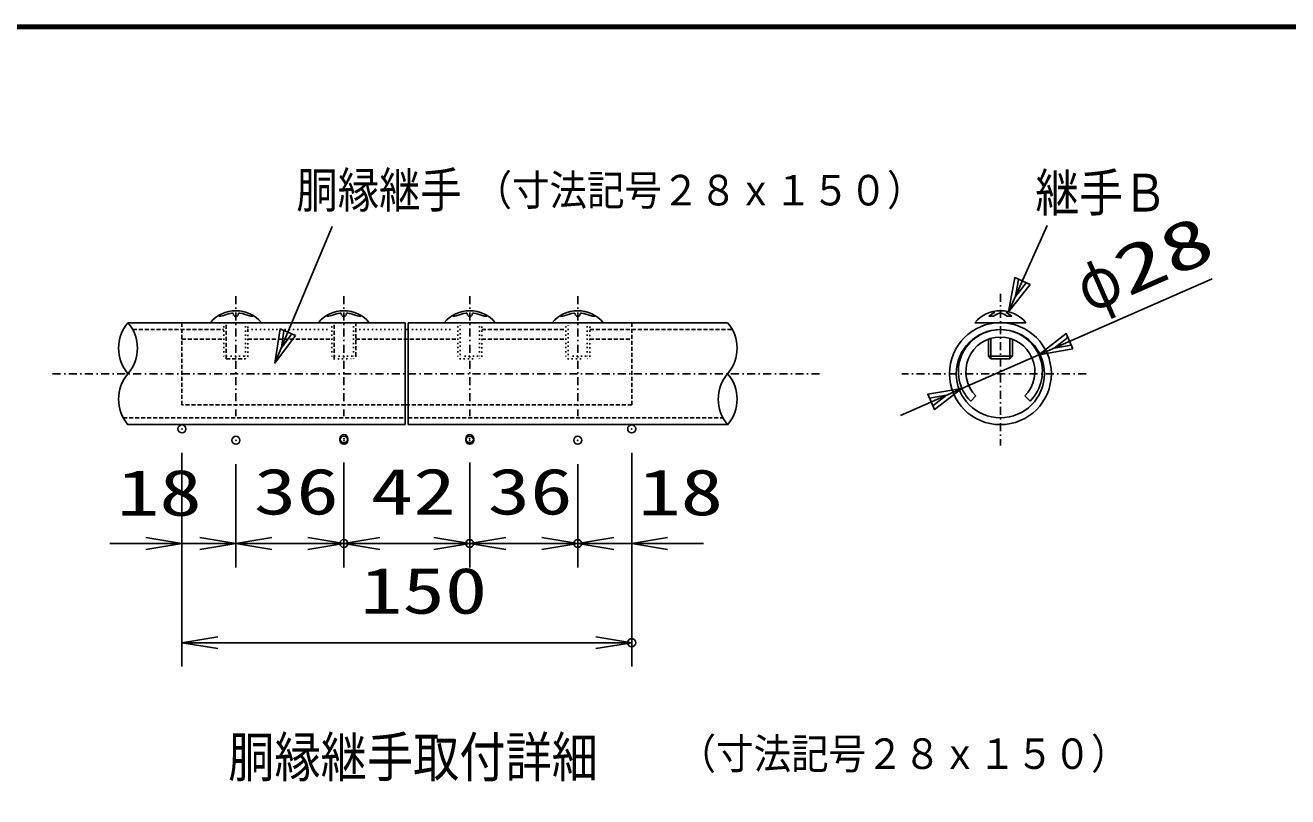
# Model space of a CAD drawing. Units: millimetres, scale not verified. Extents: x -4425 to 4425, y -3150 to 3150.
# Drawn here: x 1295 to 2874, y 1960 to 2925 of the extents above; entities that cross this region are included whole.
import ezdxf
from ezdxf.enums import TextEntityAlignment as Align

# ---------------------------------------------------------------- set-up
doc = ezdxf.new("R2010")
doc.units = ezdxf.units.MM
doc.header["$LTSCALE"] = 20
doc.header["$PDMODE"] = 32
doc.header["$PDSIZE"] = 10
for name, pattern in [('USER1', [1.01, 0.5, -0.25, 0.01, -0.25]), ('USER2', [0.375, 0.25, -0.125]), ('USER3', [0.26, 0.01, -0.25])]:
    doc.linetypes.add(name, pattern=pattern)
for name, color, linetype, lineweight in [('0-0_1', 7, 'Continuous', 25), ('0-1_0', 7, 'Continuous', 25), ('0-4_EXTCNT-L', 4, 'Continuous', 25), ('0-6_WAKU', 7, 'Continuous', 25)]:
    doc.layers.add(name, color=color, linetype=linetype, lineweight=lineweight)
doc.layers.add('0-3_DEFPOINTS', color=7, linetype='Continuous')
doc.styles.add('ＭＳ ゴシック', font='')
doc.styles.get('ＭＳ ゴシック').set_extended_font_data('MS Gothic')

# ---------------------------------------------------------------- blocks, each defined once
blk = doc.blocks.new('DARROWS')
at = {"layer": '0-1_0', "color": 2}
blk.add_line((0, 0), (-19.982, 0), dxfattribs=at)
blk.add_lwpolyline([(-20, -3.333), (0, 0), (-20, 3.333)], dxfattribs=at)

msp = doc.modelspace()

# ---------------------------------------------------------------- linework, layer by layer
at = {"layer": '0-0_1', "color": 4}
for p, q in [((1607.46, 2502.49), (1679.08, 2673.25)), ((2525.22, 2566.77), (2573.5, 2674.73)), ((2562.97, 2513.01), (2779.76, 2607.85)), ((2502.87, 2551.95), (2502.87, 2553.09)), ((2526.87, 2553.09), (2526.87, 2551.95)), ((2502.87, 2508.09), (2502.87, 2533.39)), ((2526.87, 2533.39), (2526.87, 2508.09)), ((2466.77, 2470.92), (2562.97, 2513.01))]:
    msp.add_line(p, q, dxfattribs=at)
at = {"layer": '0-0_1', "color": 4, "linetype": 'USER1'}
for p, q in [((1558.74, 2586.09), (1558.74, 2436.09)), ((1693.74, 2586.09), (1693.74, 2436.09)), ((1851.24, 2586.09), (1851.24, 2436.09)), ((1986.24, 2586.09), (1986.24, 2436.09)), ((2514.87, 2589.22), (2514.87, 2399.53)), ((2288.83, 2489.34), (1323.81, 2489.34)), ((2622.05, 2489.34), (2391.69, 2489.34))]:
    msp.add_line(p, q, dxfattribs=at)
at = {"layer": '0-0_1'}
for p, q in [((1540.1, 2561.34), (1537.38, 2561.34)), ((1555.92, 2562.09), (1555.92, 2563.1)), ((1556.67, 2561.34), (1560.8, 2561.34)), ((1561.55, 2562.09), (1561.55, 2563.1)), ((1580.09, 2561.34), (1577.37, 2561.34)), ((1675.1, 2561.34), (1672.38, 2561.34)), ((1690.92, 2562.09), (1690.92, 2563.1)), ((1691.67, 2561.34), (1695.8, 2561.34)), ((1696.55, 2562.09), (1696.55, 2563.1)), ((1715.09, 2561.34), (1712.37, 2561.34)), ((1832.6, 2561.34), (1829.88, 2561.34)), ((1848.42, 2562.09), (1848.42, 2563.1)), ((1849.17, 2561.34), (1853.3, 2561.34)), ((1854.05, 2562.09), (1854.05, 2563.1)), ((1872.59, 2561.34), (1869.87, 2561.34)), ((1967.6, 2561.34), (1964.88, 2561.34)), ((1983.42, 2562.09), (1983.42, 2563.1)), ((1984.17, 2561.34), (1988.3, 2561.34)), ((1989.05, 2562.09), (1989.05, 2563.1)), ((2007.59, 2561.34), (2004.87, 2561.34)), ((2506.47, 2561.34), (2500.62, 2561.34)), ((2523.27, 2561.34), (2529.12, 2561.34)), ((1770.61, 2553.09), (1423.74, 2553.09)), ((1770.61, 2553.09), (1770.61, 2425.59)), ((1770.61, 2544.46), (1774.36, 2544.46)), ((2173.74, 2553.09), (1774.36, 2553.09)), ((1774.36, 2553.09), (1774.36, 2425.59)), ((2482.99, 2553.09), (2546.74, 2553.09)), ((2499.87, 2553.09), (2499.87, 2551.3)), ((2529.87, 2551.3), (2529.87, 2553.09)), ((2499.87, 2532.4), (2499.87, 2511.09)), ((2502.87, 2508.09), (2526.87, 2508.09)), ((1774.36, 2450.36), (1770.61, 2450.36)), ((2477.75, 2454.84), (2484.38, 2461.47)), ((2545.36, 2461.47), (2551.99, 2454.84)), ((1770.61, 2425.59), (1423.74, 2425.59)), ((2173.74, 2425.59), (1774.36, 2425.59))]:
    msp.add_line(p, q, dxfattribs=at)
at = {"layer": '0-0_1', "linetype": 'USER2'}
for p, q in [((1429.64, 2544.46), (1543.74, 2544.46)), ((1491.24, 2553.09), (1491.24, 2450.36)), ((1708.74, 2511.09), (1708.74, 2553.09)), ((1866.24, 2544.46), (1971.24, 2544.46)), ((2001.24, 2544.46), (2179.64, 2544.46)), ((2053.74, 2553.09), (2053.74, 2450.36)), ((1491.24, 2532.46), (1543.74, 2532.46)), ((1573.74, 2532.46), (1678.74, 2532.46)), ((1708.74, 2532.46), (1836.24, 2532.46)), ((1866.24, 2532.46), (1971.24, 2532.46)), ((2001.24, 2532.46), (2053.74, 2532.46)), ((1546.74, 2508.09), (1570.74, 2508.09)), ((1770.61, 2450.36), (1491.24, 2450.36)), ((2053.74, 2450.36), (1774.36, 2450.36)), ((1417.83, 2434.21), (1770.61, 2434.21)), ((1774.36, 2434.21), (2167.83, 2434.21))]:
    msp.add_line(p, q, dxfattribs=at)
at = {"layer": '0-0_1', "linetype": 'USER3'}
for p, q in [((1543.74, 2553.09), (1543.74, 2511.09)), ((1573.74, 2544.46), (1678.74, 2544.46)), ((1678.74, 2553.09), (1678.74, 2511.09)), ((1708.74, 2544.46), (1770.61, 2544.46)), ((1774.36, 2544.46), (1836.24, 2544.46)), ((1836.24, 2553.09), (1836.24, 2511.09)), ((1971.24, 2553.09), (1971.24, 2511.09)), ((1705.74, 2508.09), (1708.74, 2511.09)), ((1681.74, 2508.09), (1705.74, 2508.09)), ((1839.24, 2508.09), (1863.24, 2508.09)), ((1974.24, 2508.09), (1998.24, 2508.09))]:
    msp.add_line(p, q, dxfattribs=at)
at = {"layer": '0-0_1', "color": 4, "linetype": 'USER2'}
for p, q in [((1546.74, 2508.09), (1546.74, 2553.09)), ((1681.74, 2508.09), (1681.74, 2553.09))]:
    msp.add_line(p, q, dxfattribs=at)
at = {"layer": '0-0_1', "color": 4, "linetype": 'USER3'}
for p, q in [((1570.74, 2553.09), (1570.74, 2508.09)), ((1705.74, 2553.09), (1705.74, 2508.09)), ((1839.24, 2508.09), (1839.24, 2553.09)), ((1863.24, 2553.09), (1863.24, 2508.09)), ((1974.24, 2508.09), (1974.24, 2553.09)), ((1998.24, 2553.09), (1998.24, 2508.09))]:
    msp.add_line(p, q, dxfattribs=at)
at = {"layer": '0-0_1', "color": 4}
for points in [[(2551.96, 2600.83), (2525.22, 2566.77), (2532.79, 2609.4)], [(1633.39, 2537.16), (1607.46, 2502.49), (1614.03, 2545.28)], [(2605.66, 2520.22), (2562.97, 2513.01), (2597.24, 2539.46)]]:
    msp.add_lwpolyline(points, close=True, dxfattribs=at)
for points in [[(2547.16, 2602.97), (2533.8, 2585.94), (2537.58, 2607.26)], [(1628.55, 2539.19), (1615.59, 2521.85), (1618.87, 2543.25)], [(2603.55, 2525.03), (2582.21, 2521.42), (2599.34, 2534.65)], [(2389.81, 2437.25), (2466.77, 2470.92), (2432.5, 2444.47), (2424.08, 2463.71), (2466.77, 2470.92)], [(2426.19, 2458.9), (2447.53, 2462.5), (2430.4, 2449.28)]]:
    msp.add_lwpolyline(points, dxfattribs=at)
at = {"layer": '0-0_1', "linetype": 'USER3'}
for points in [[(1570.74, 2508.09), (1573.74, 2511.09), (1573.74, 2553.09)], [(1863.24, 2508.09), (1866.24, 2511.09), (1866.24, 2553.09)], [(1998.24, 2508.09), (2001.24, 2511.09), (2001.24, 2553.09)], [(1573.74, 2511.09), (1543.74, 2511.09), (1546.74, 2508.09)], [(1708.74, 2511.09), (1678.74, 2511.09), (1681.74, 2508.09)], [(1866.24, 2511.09), (1836.24, 2511.09), (1839.24, 2508.09)], [(2001.24, 2511.09), (1971.24, 2511.09), (1974.24, 2508.09)]]:
    msp.add_lwpolyline(points, dxfattribs=at)
at = {"layer": '0-0_1'}
for points in [[(2526.87, 2508.09), (2529.87, 2511.09), (2529.87, 2532.4)], [(2529.87, 2511.09), (2499.87, 2511.09), (2502.87, 2508.09)]]:
    msp.add_lwpolyline(points, dxfattribs=at)
for radius in [63.75, 55.12]:
    msp.add_circle((2514.87, 2489.34), radius, dxfattribs=at)
for centre, radius, start, end in [((1558.74, 2526.72), 41.37, 39.59774, 140.40219), ((1540.1, 2568.84), 7.5, 270, 293.8663), ((1558.74, 2526.72), 38.55, 97.34254, 113.86456), ((1554.05, 2563.1), 1.88, 0, 97.33578), ((1563.42, 2563.1), 1.88, 82.66415, 179.99992), ((1558.74, 2526.72), 38.55, 66.13536, 82.65806), ((1577.37, 2568.84), 7.5, 246.13379, 270), ((1693.74, 2526.72), 41.37, 39.59774, 140.40219), ((1675.1, 2568.84), 7.5, 270, 293.8663), ((1693.74, 2526.72), 38.55, 97.34254, 113.86456), ((1689.05, 2563.1), 1.88, 0, 97.33578), ((1698.42, 2563.1), 1.88, 82.66415, 179.99992), ((1693.74, 2526.72), 38.55, 66.13536, 82.65806), ((1712.37, 2568.84), 7.5, 246.13379, 270), ((1851.24, 2526.72), 41.37, 39.59774, 140.40219), ((1832.6, 2568.84), 7.5, 270, 293.8663), ((1851.24, 2526.72), 38.55, 97.34254, 113.86456), ((1846.55, 2563.1), 1.88, 0, 97.33578), ((1855.92, 2563.1), 1.88, 82.66415, 179.99992), ((1851.24, 2526.72), 38.55, 66.13536, 82.65806), ((1869.87, 2568.84), 7.5, 246.13379, 270), ((1986.24, 2526.72), 41.37, 39.59774, 140.40219), ((1967.6, 2568.84), 7.5, 270, 293.8663), ((1986.24, 2526.72), 38.55, 97.34254, 113.86456), ((1981.55, 2563.1), 1.88, 0, 97.33578), ((1990.92, 2563.1), 1.88, 82.66415, 179.99992), ((1986.24, 2526.72), 38.55, 66.13536, 82.65806), ((2004.87, 2568.84), 7.5, 246.13379, 270), ((2514.87, 2526.72), 41.37, 39.59774, 140.40219), ((2524.94, 2531.42), 38.55, 116.31644, 129.10608), ((2526.78, 2528.61), 38.55, 108.00024, 121.90467), ((2502.96, 2528.61), 38.55, 58.09526, 71.99968), ((2504.8, 2531.42), 38.55, 50.89384, 63.68348), ((2514.87, 2491.96), 52.5, 314.99966, 224.99988), ((2514.87, 2491.96), 43.12, 315.00003, 225.00025)]:
    msp.add_arc(centre, radius, start, end, dxfattribs=at)
at = {"layer": '0-0_1', "color": 4}
for centre, start, end in [((1461.03, 2521.21), 139.4792, 220.5208), ((1386.44, 2521.21), 319.47919, 40.52081), ((2136.44, 2521.21), 319.47919, 40.52081), ((1461.03, 2457.46), 139.4792, 220.5208), ((2211.03, 2457.46), 139.4792, 220.5208), ((2136.44, 2457.46), 319.47919, 40.52081)]:
    msp.add_arc(centre, 49.06, start, end, dxfattribs=at)
at = {"layer": '0-1_0', "color": 1}
for p, q in [((1491.24, 2390.36), (1491.24, 2123)), ((2053.74, 2390.36), (2053.74, 2123)), ((1558.74, 2376.09), (1558.74, 2247)), ((1693.74, 2378.09), (1693.74, 2247)), ((1693.74, 2376.09), (1693.74, 2247)), ((1851.24, 2378.09), (1851.24, 2247)), ((1851.24, 2376.09), (1851.24, 2247)), ((1986.24, 2376.09), (1986.24, 2247))]:
    msp.add_line(p, q, dxfattribs=at)
at = {"layer": '0-1_0', "color": 2}
for p, q in [((1513.74, 2277), (1468.74, 2277)), ((1558.74, 2277), (1693.74, 2277)), ((1648.74, 2277), (1603.74, 2277)), ((1693.74, 2277), (1851.24, 2277)), ((1738.74, 2277), (1783.74, 2277)), ((1806.24, 2277), (1761.24, 2277)), ((1851.24, 2277), (1986.24, 2277)), ((1896.24, 2277), (1941.24, 2277)), ((2031.24, 2277), (2076.24, 2277)), ((1536.24, 2153), (2008.74, 2153))]:
    msp.add_line(p, q, dxfattribs=at)
at = {"layer": '0-3_DEFPOINTS'}
for p in [(1491.24, 2420.36), (2053.74, 2420.36), (1558.74, 2406.09), (1693.74, 2408.09), (1693.74, 2406.09), (1851.24, 2408.09), (1851.24, 2406.09), (1986.24, 2406.09), (1693.74, 2277), (1851.24, 2277), (1986.24, 2277), (2053.74, 2153)]:
    msp.add_point(p, dxfattribs=at)
at = {"layer": '0-4_EXTCNT-L', "color": 1}
for p, q in [((2053.74, 2390.36), (2053.74, 2247)), ((1558.74, 2376.09), (1558.74, 2247)), ((1986.24, 2376.09), (1986.24, 2247)), ((1491.24, 2360.36), (1491.24, 2247))]:
    msp.add_line(p, q, dxfattribs=at)
at = {"layer": '0-4_EXTCNT-L', "color": 2}
for p, q in [((1446.24, 2277), (1401.24, 2277)), ((1491.24, 2277), (1558.74, 2277)), ((1603.74, 2277), (1648.74, 2277)), ((1941.24, 2277), (1896.24, 2277)), ((1986.24, 2277), (2053.74, 2277)), ((2098.74, 2277), (2143.74, 2277))]:
    msp.add_line(p, q, dxfattribs=at)
at = {"layer": '0-6_WAKU'}
msp.add_line((-4048.02, 2923), (4197.98, 2923), dxfattribs=at)
msp.add_lwpolyline([(-4050.02, 2925), (4199.98, 2925), (4199.98, -2925), (-4050.02, -2925)], close=True, dxfattribs=at)
msp.add_lwpolyline([(-4046.02, -2921), (-4046.02, 2921), (4195.98, 2921)], dxfattribs=at)

# ---------------------------------------------------------------- block references
at = {"layer": '0-1_0', "xscale": 2.25, "yscale": 2.25}
for p in [(1558.74, 2277), (1693.74, 2277), (1851.24, 2277), (2053.74, 2153)]:
    msp.add_blockref('DARROWS', p, dxfattribs=at)
at = {"layer": '0-1_0', "xscale": 2.25, "yscale": 2.25, "rotation": 180}
for p in [(1693.74, 2277), (1851.24, 2277), (1986.24, 2277), (1491.24, 2153)]:
    msp.add_blockref('DARROWS', p, dxfattribs=at)
at = {"layer": '0-4_EXTCNT-L', "xscale": 2.25, "yscale": 2.25}
for p in [(1491.24, 2277), (1986.24, 2277)]:
    msp.add_blockref('DARROWS', p, dxfattribs=at)
at = {"layer": '0-4_EXTCNT-L', "xscale": 2.25, "yscale": 2.25, "rotation": 180}
for p in [(1558.74, 2277), (2053.74, 2277)]:
    msp.add_blockref('DARROWS', p, dxfattribs=at)

# ---------------------------------------------------------------- texts
at = {"layer": '0-0_1', "color": 4, "style": 'ＭＳ ゴシック'}
for s, height, width, p in [('胴縁継手', 44.57, 0.85, (1634.46, 2683.24)), ('（寸法記号２８ｘ１５０）', 38.2, 0.9, (1857.21, 2688.21)), ('継手Ｂ', 47.36, 0.85, (2558.67, 2677.8)), ('胴縁継手取付詳細', 49.84, 0.85, (1549.18, 1970.1)), ('（寸法記号２８ｘ１５０）', 38.2, 0.9, (2112.43, 1983.59))]:
    msp.add_text(s, height=height, dxfattribs=dict(at, width=width)).set_placement(p, align=Align.BOTTOM_LEFT)
for s, height, width, p in [('28', 60.61, 1.5, (2681.36, 2568.45)), ('φ', 63.14, 0.8, (2633.46, 2546.96))]:
    msp.add_text(s, height=height, rotation=23.628, dxfattribs=dict(at, width=width)).set_placement(p, align=Align.BOTTOM_LEFT)
at = {"layer": '0-1_0', "color": 3, "style": 'ＭＳ ゴシック', "width": 1.35}
for s, p in [('36', (1581.24, 2295.9)), ('42', (1727.49, 2295.9)), ('36', (1873.74, 2295.9)), ('150', (1713.99, 2171.9))]:
    msp.add_text(s, height=57.77, dxfattribs=at).set_placement(p, align=Align.BOTTOM_LEFT)
at = {"layer": '0-4_EXTCNT-L', "color": 3, "style": 'ＭＳ ゴシック', "width": 1.35}
for p in [(1409.99, 2294.4), (2061.99, 2294.9)]:
    msp.add_text('18', height=57.77, dxfattribs=at).set_placement(p, align=Align.BOTTOM_LEFT)

doc.saveas('drawing.dxf')
